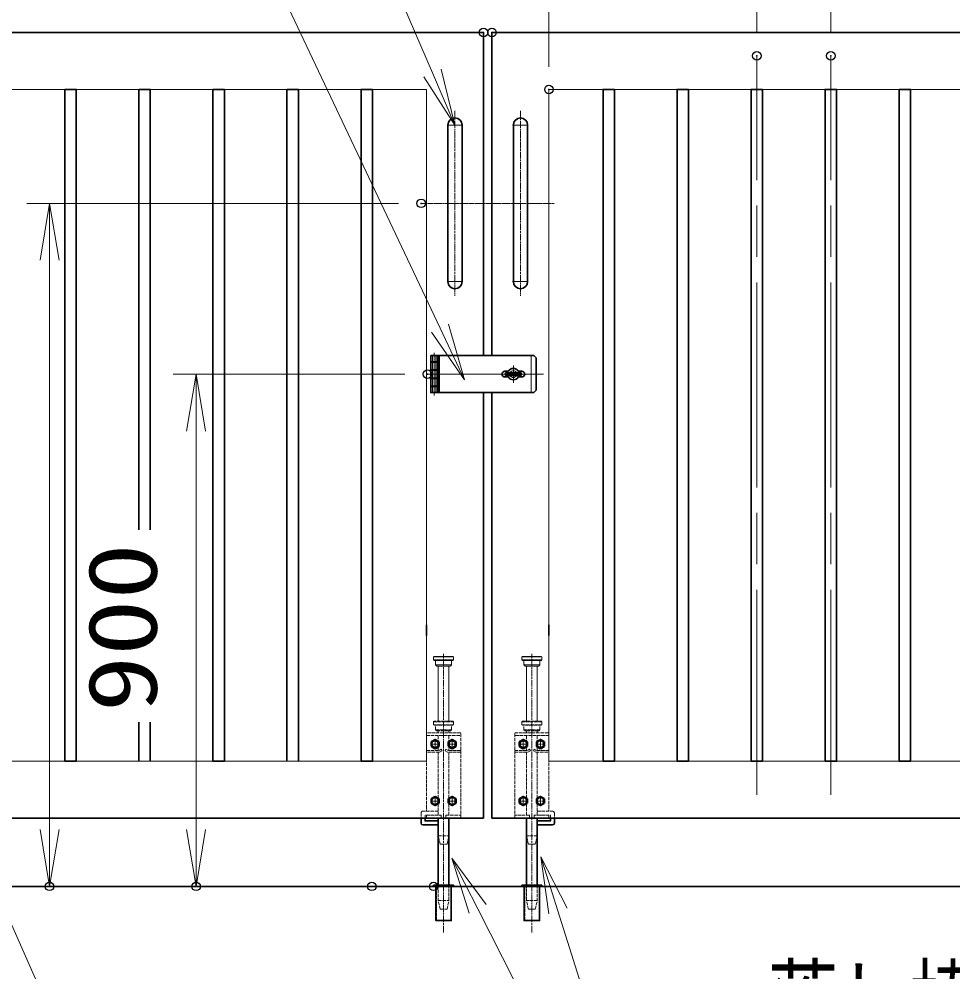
# Model space of a CAD drawing. Units: millimetres at full size. Extents: x -11880 to 11880, y -8400 to 8400.
# Drawn here: x 915 to 2555, y -980 to 694 of the extents above; entities that cross this region are included whole.
import ezdxf
from ezdxf.enums import TextEntityAlignment as Align

# ---------------------------------------------------------------- set-up
doc = ezdxf.new("R2010")
doc.units = ezdxf.units.MM
doc.header["$LTSCALE"] = 30
doc.header["$PDMODE"] = 32
doc.header["$PDSIZE"] = 15
for name, pattern in [('DASHED', [7.5, 6, -1.5]), ('USER1', [18, 12, -1.5, 3, -1.5]), ('USER2', [9, 6, -0.75, 1.5, -0.75]), ('USER3', [1.125, 0.75, -0.125, 0.125, -0.125])]:
    doc.linetypes.add(name, pattern=pattern)
for name, color, linetype, lineweight in [('0-1_外形線', 7, 'Continuous', 35), ('0-2_軸線', 200, 'USER1', 15), ('0-3_細線', 2, 'Continuous', 35), ('0-4_寸法線', 4, 'Continuous', 18), ('0-5_0', 7, 'Continuous', 18), ('0-7_隠れ線', 140, 'DASHED', 18), ('0-9_01', 7, 'Continuous', 18), ('0-A_AM_0N', 7, 'Continuous', 50), ('0-B_AM_7N', 6, 'USER2', 18), ('0-C_想像線', 112, 'USER3', 15)]:
    doc.layers.add(name, color=color, linetype=linetype, lineweight=lineweight)
doc.layers.add('0-6_Defpoints', color=7, linetype='Continuous')
doc.styles.add('ＭＳ ゴシック', font='')
doc.styles.get('ＭＳ ゴシック').set_extended_font_data('MS Gothic')

# ---------------------------------------------------------------- blocks, each defined once
blk = doc.blocks.new('S237')
at = {"layer": '0-4_寸法線'}
for points in [[(11144952.3, 86980207), (11115984.3, 86980207), (11095862.1, 87025848.2), (11094651.9, 87028593.3)], [(11096319.6, 87026049.9), (11094651.9, 87028593.3), (11095404.6, 87025646.5)]]:
    blk.add_lwpolyline(points, dxfattribs=at)
at = {"layer": '0-4_寸法線', "color": 254, "style": 'ＭＳ ゴシック', "width": 1.2}
for s, p in [('STKMR370', (11119752.3, 86987907.5)), ('80x40x2.3t', (11119752.3, 86981607.5))]:
    blk.add_text(s, height=3637, dxfattribs=at).set_placement(p, align=Align.BOTTOM_LEFT)
blk = doc.blocks.new('A$C130E4F3B')
at = {"layer": '0-1_外形線'}
for p, q in [((-375, -4125), (-375, 4125)), ((375, 4125), (375, -4125))]:
    blk.add_line(p, q, dxfattribs=at)
for centre, start, end in [((0, 4125), 0, 180), ((0, -4125), 180, 0)]:
    blk.add_arc(centre, 375, start, end, dxfattribs=at)
at = {"layer": '0-2_軸線'}
for p, q in [((0, 4877.9), (0, -4877.9)), ((0, 4125), (-412.5, 4125)), ((0, 4125), (412.5, 4125)), ((0, -4125), (-412.5, -4125)), ((0, -4125), (412.5, -4125))]:
    blk.add_line(p, q, dxfattribs=at)
at = {"layer": '0-2_軸線', "linetype": 'USER2'}
blk.add_line((-1779.7, 0), (1779.7, 0), dxfattribs=at)
blk = doc.blocks.new('U111')
at = {"layer": '0-A_AM_0N'}
blk.add_lwpolyline([(645, 3787.4), (450, 3674.8), (255, 3787.4), (255, 4012.6), (450, 4125.2), (645, 4012.6)], close=True, dxfattribs=at)
blk.add_circle((450, 3900), 195, dxfattribs=at)
blk.add_circle((450, 3900), 195, dxfattribs=at)
at = {"layer": '0-B_AM_7N'}
for p, q in [((450, 4147.7), (450, 3652.3)), ((697.7, 3900), (202.3, 3900))]:
    blk.add_line(p, q, dxfattribs=at)
blk = doc.blocks.new('U112')
at = {"layer": '0-A_AM_0N'}
blk.add_lwpolyline([(-255, 3787.4), (-450, 3674.8), (-645, 3787.4), (-645, 4012.6), (-450, 4125.2), (-255, 4012.6)], close=True, dxfattribs=at)
blk.add_circle((-450, 3900), 195, dxfattribs=at)
blk.add_circle((-450, 3900), 195, dxfattribs=at)
at = {"layer": '0-B_AM_7N'}
for p, q in [((-450, 4147.7), (-450, 3652.3)), ((-202.3, 3900), (-697.7, 3900))]:
    blk.add_line(p, q, dxfattribs=at)
blk = doc.blocks.new('U113')
at = {"layer": '0-A_AM_0N'}
blk.add_lwpolyline([(645, 787.4), (450, 674.8), (255, 787.4), (255, 1012.6), (450, 1125.2), (645, 1012.6)], close=True, dxfattribs=at)
blk.add_circle((450, 900), 195, dxfattribs=at)
blk.add_circle((450, 900), 195, dxfattribs=at)
at = {"layer": '0-B_AM_7N'}
for p, q in [((450, 1147.7), (450, 652.3)), ((697.7, 900), (202.3, 900))]:
    blk.add_line(p, q, dxfattribs=at)
blk = doc.blocks.new('U114')
at = {"layer": '0-A_AM_0N'}
blk.add_lwpolyline([(-255, 787.4), (-450, 674.8), (-645, 787.4), (-645, 1012.6), (-450, 1125.2), (-255, 1012.6)], close=True, dxfattribs=at)
blk.add_circle((-450, 900), 195, dxfattribs=at)
blk.add_circle((-450, 900), 195, dxfattribs=at)
at = {"layer": '0-B_AM_7N'}
for p, q in [((-450, 1147.7), (-450, 652.3)), ((-202.3, 900), (-697.7, 900))]:
    blk.add_line(p, q, dxfattribs=at)
blk = doc.blocks.new('A$C7BA44824')
at = {"layer": '0-1_外形線'}
for p, q in [((-285, 0), (-285, -3540)), ((285, 0), (285, -3540)), ((1185, 0), (1185, -270)), ((1095, -360), (285, -360))]:
    blk.add_line(p, q, dxfattribs=at)
for points in [[(975, 0), (975, -150), (285, -150)], [(408, -3600), (408, -5400), (-408, -5400), (-408, -3600)]]:
    blk.add_lwpolyline(points, dxfattribs=at)
blk.add_lwpolyline([(525, -3540), (-525, -3540), (-525, -3600), (525, -3600)], close=True, dxfattribs=at)
blk.add_arc((1095, -270), 90, 270, 0, dxfattribs=at)
at = {"layer": '0-2_軸線'}
blk.add_line((0, -6032.5), (0, 8659.7), dxfattribs=at)
at = {"layer": '0-7_隠れ線'}
for p, q in [((-495, 5100), (-525, 5070)), ((-525, 4920), (-525, 5070)), ((525, 5070), (-525, 5070)), ((-495, 5100), (495, 5100)), ((495, 5100), (525, 5070)), ((525, 4920), (525, 5070)), ((-495, 4890), (-525, 4920)), ((-525, 4920), (525, 4920)), ((495, 4890), (-495, 4890)), ((-420, 4650), (-420, 4890)), ((-420, 4650), (-360, 4590)), ((420, 4650), (-420, 4650)), ((360, 4590), (-360, 4590)), ((-285, 4500), (-285, 4590)), ((285, 4590), (285, 4500)), ((420, 4650), (360, 4590)), ((420, 4650), (420, 4890)), ((525, 4920), (495, 4890)), ((-900, 4500), (900, 4500)), ((-900, 0), (-900, 4500)), ((900, 4350), (-900, 4350)), ((-285, 4350), (-285, 3570)), ((285, 4350), (285, 4029.9)), ((900, 4500), (900, 360)), ((-900, 3570), (-232.9, 3570)), ((-119.3, 3626.8), (-232.9, 3570)), ((-79, 3546.3), (-211.7, 3480)), ((-119.3, 3626.8), (-79, 3546.3)), ((119.3, 3626.8), (79, 3546.3)), ((79, 3546.3), (211.7, 3480)), ((232.9, 3570), (119.3, 3626.8)), ((900, 3570), (232.9, 3570)), ((285, 3770.1), (285, 3570)), ((-900, 3480), (-211.7, 3480)), ((-285, 3480), (-285, 150)), ((211.7, 3480), (900, 3480)), ((285, 3480), (285, 150)), ((-120, 150), (-900, 150)), ((-120, 0), (-900, 0)), ((-120, 150), (-120, 0)), ((120, 0), (-120, 0)), ((900, 150), (120, 150)), ((120, 150), (120, 0)), ((900, 0), (120, 0)), ((285, 360), (1095, 360)), ((900, 150), (900, 0)), ((1185, 270), (1185, 0)), ((-180, -1380), (-285, -930)), ((285, -930), (-285, -930)), ((180, -1380), (285, -930)), ((180, -1380), (-180, -1380)), ((-378, -5400), (-378, -3600)), ((-375, -3600), (-375, -3540)), ((-285, -4350), (-285, -3540)), ((285, -3540), (285, -4350)), ((375, -3600), (375, -3540)), ((378, -5400), (378, -3600)), ((-180, -4800), (-285, -4350)), ((285, -4350), (-285, -4350)), ((180, -4800), (285, -4350)), ((180, -4800), (-180, -4800))]:
    blk.add_line(p, q, dxfattribs=at)
blk.add_lwpolyline([(285, 150), (975, 150), (975, 0)], dxfattribs=at)
blk.add_arc((1095, 270), 90, 0, 90, dxfattribs=at)
at = {"layer": '0-C_想像線'}
for p, q in [((-495, 8520), (-525, 8490)), ((-525, 8340), (-525, 8490)), ((525, 8490), (-525, 8490)), ((-495, 8310), (-525, 8340)), ((-525, 8340), (525, 8340)), ((-495, 8520), (495, 8520)), ((495, 8310), (-495, 8310)), ((-420, 8070), (-420, 8310)), ((-420, 8070), (-360, 8010)), ((420, 8070), (-420, 8070)), ((420, 8070), (360, 8010)), ((420, 8070), (420, 8310)), ((495, 8520), (525, 8490)), ((525, 8340), (495, 8310)), ((525, 8340), (525, 8490)), ((360, 8010), (-360, 8010)), ((-285, 5100), (-285, 8010)), ((285, 5100), (285, 8010))]:
    blk.add_line(p, q, dxfattribs=at)
at = {"layer": '0-A_AM_0N'}
for name in ['U112', 'U111', 'U114', 'U113']:
    blk.add_blockref(name, (0, 0), dxfattribs=at)
blk = doc.blocks.new('_Open')
at = {"layer": '0-5_0', "color": 4}
blk.add_line((-30, 5), (0, 0), dxfattribs=at)
blk.add_lwpolyline([(-30, -5), (0, 0), (-30, 0)], dxfattribs=at)
blk = doc.blocks.new('S246')
at = {"layer": '0-4_寸法線'}
for points in [[(11069677.7, 87092910.6), (11108552.9, 87092910.6), (11121966.2, 87061832.2), (11123155, 87059077.8)], [(11121507.1, 87061634.1), (11123155, 87059077.8), (11122425.3, 87062030.4)]]:
    blk.add_lwpolyline(points, dxfattribs=at)
blk = doc.blocks.new('S247')
at = {"layer": '0-4_寸法線'}
for points in [[(11166818.1, 86995937.3), (11135430.9, 86995937.3), (11128582.6, 87017661.8), (11127680.7, 87020523)], [(11129059.5, 87017812.1), (11127680.7, 87020523), (11128105.8, 87017511.5)]]:
    blk.add_lwpolyline(points, dxfattribs=at)
at = {"layer": '0-4_寸法線', "color": 254, "style": 'ＭＳ ゴシック'}
for s, width, p in [('落し棒（建物側）', 0.75, (11139630.9, 87009937.8)), ('SUS304 φ19', 1.1, (11139198.9, 87003637.8)), ('電解研磨', 0.75, (11139630.9, 86997337.8))]:
    blk.add_text(s, height=3637, dxfattribs=dict(at, width=width)).set_placement(p, align=Align.BOTTOM_LEFT)
blk = doc.blocks.new('S248')
at = {"layer": '0-4_寸法線'}
for points in [[(11069751.2, 87077448.7), (11108626.4, 87077448.7), (11122368.9, 87048377), (11123651, 87045664.8)], [(11121916.9, 87048163.4), (11123651, 87045664.8), (11122820.9, 87048590.7)]]:
    blk.add_lwpolyline(points, dxfattribs=at)
at = {"layer": '0-4_寸法線', "color": 254, "style": 'ＭＳ ゴシック', "width": 0.75}
blk.add_text('打掛金具（道路側）', height=3637, dxfattribs=at).set_placement((11069751.2, 87085300.5), align=Align.BOTTOM_LEFT)
at = {"layer": '0-4_寸法線', "color": 254, "style": 'ＭＳ ゴシック'}
blk.add_text('SUS304（＃400）', height=3637, dxfattribs=at).set_placement((11069319.2, 87078849.3), align=Align.BOTTOM_LEFT)
blk = doc.blocks.new('S249')
at = {"layer": '0-4_寸法線'}
for points in [[(11135430.9, 86995937.3), (11124352.4, 87017773.2), (11122995.1, 87020448.6)], [(11124798.3, 87017999.5), (11122995.1, 87020448.6), (11123906.5, 87017547)]]:
    blk.add_lwpolyline(points, dxfattribs=at)

msp = doc.modelspace()

# ---------------------------------------------------------------- linework, layer by layer
at = {"layer": '0-1_外形線'}
for p, q in [((1733.4, 103.19), (1653.04, 103.19)), ((1733.4, 103.19), (1819.04, 103.19)), ((1734.4, 103.19), (1739.4, 103.19)), ((1823.04, 99.19), (1819.04, 103.19)), ((1823.04, 99.19), (1823.04, 42.19)), ((1774.38, 75.69), (1768.04, 75.69)), ((1769.04, 73.19), (1770.79, 73.19)), ((1769.04, 68.19), (1769.04, 73.19)), ((1769.04, 68.19), (1770.79, 68.19)), ((1770.79, 73.19), (1797.04, 73.19)), ((1797.04, 68.19), (1770.79, 68.19)), ((1798.04, 75.69), (1791.7, 75.69)), ((1797.04, 68.19), (1797.04, 73.19)), ((1650.04, 63.19), (1650.04, 57.44)), ((1768.04, 65.69), (1774.38, 65.69)), ((1791.7, 65.69), (1798.04, 65.69)), ((1819.04, 38.19), (1653.04, 38.19)), ((1730.54, -709.31), (1730.54, 38.19)), ((1745.54, -709.31), (1745.54, 38.19)), ((1819.04, 38.19), (1823.04, 42.19)), ((1630.54, -369.81), (1630.54, -388.81)), ((1845.54, -369.81), (1845.54, -388.81)), ((1125.54, -609.31), (1125.54, -541.08)), ((1145.54, -541.08), (1145.54, -609.31)), ((1730.54, -709.31), (-269.46, -709.31)), ((1745.54, -709.31), (3745.54, -709.31)), ((-899.46, -829.31), (4375.54, -829.31))]:
    msp.add_line(p, q, dxfattribs=at)
for points in [[(-269.46, 670.69), (1730.54, 670.69), (1730.54, 103.19)], [(3745.54, 670.69), (1745.54, 670.69), (1745.54, 103.19)], [(1125.54, -202.63), (1125.54, 570.69), (1145.54, 570.69), (1145.54, -202.63)], [(1385.54, -609.31), (1385.54, 570.69), (1405.54, 570.69), (1405.54, -609.31)]]:
    msp.add_lwpolyline(points, dxfattribs=at)
for points in [[(1015.54, -609.31), (995.54, -609.31), (995.54, 570.69), (1015.54, 570.69)], [(1275.54, -609.31), (1255.54, -609.31), (1255.54, 570.69), (1275.54, 570.69)], [(1535.54, -609.31), (1515.54, -609.31), (1515.54, 570.69), (1535.54, 570.69)], [(1940.54, -609.31), (1960.54, -609.31), (1960.54, 570.69), (1940.54, 570.69)], [(2070.54, -609.31), (2090.54, -609.31), (2090.54, 570.69), (2070.54, 570.69)], [(2200.54, -609.31), (2220.54, -609.31), (2220.54, 570.69), (2200.54, 570.69)], [(2330.54, -609.31), (2350.54, -609.31), (2350.54, 570.69), (2330.54, 570.69)], [(2460.54, -609.31), (2480.54, -609.31), (2480.54, 570.69), (2460.54, 570.69)]]:
    msp.add_lwpolyline(points, close=True, dxfattribs=at)
for centre, radius, start, end in [((1768.04, 70.69), 5, 90, 270), ((1783.04, 70.69), 10, 30, 150), ((1798.04, 70.69), 5, 270, 90), ((1783.04, 70.69), 10, 210, 330)]:
    msp.add_arc(centre, radius, start, end, dxfattribs=at)
at = {"layer": '0-2_軸線'}
for p, q in [((2210.54, -668.31), (2210.54, 629.69)), ((2340.54, -668.31), (2340.54, 629.69)), ((1644.04, 108.07), (1644.04, 33.31)), ((1783.04, 55.37), (1783.04, 86)), ((1835.72, 70.69), (1632.21, 70.69))]:
    msp.add_line(p, q, dxfattribs=at)
at = {"layer": '0-3_細線'}
for p, q in [((1650.04, 103.19), (1638.04, 103.19)), ((1650.04, 92.19), (1650.04, 103.19)), ((1650.04, 103.19), (1653.04, 103.19)), ((1653.04, 91.69), (1653.04, 103.19)), ((1638.04, 91.69), (1653.04, 91.69)), ((1638.04, 91.69), (1638.04, 78.19)), ((1650.04, 91.69), (1650.04, 78.19)), ((1653.04, 77.69), (1653.04, 92.19)), ((1638.04, 78.19), (1653.04, 78.19)), ((1638.04, 63.69), (1638.04, 77.69)), ((1638.04, 77.69), (1653.04, 77.69)), ((1650.04, 63.69), (1650.04, 77.69)), ((1653.04, 78.19), (1653.04, 63.19)), ((1653.04, 63.69), (1638.04, 63.69)), ((1653.04, 63.19), (1638.04, 63.19)), ((1638.04, 63.19), (1638.04, 49.69)), ((1650.04, 57.44), (1650.04, 49.69)), ((1653.04, 49.19), (1653.04, 63.69)), ((1638.04, 49.69), (1653.04, 49.69)), ((1638.04, 49.19), (1653.04, 49.19)), ((1653.04, 38.19), (1644.04, 38.19)), ((1650.04, 38.19), (1650.04, 49.19)), ((1653.04, 49.69), (1653.04, 38.19)), ((1738.04, -829.31), (2222.39, -829.31))]:
    msp.add_line(p, q, dxfattribs=at)
for points in [[(1653.04, 92.19), (1638.04, 92.19), (1638.04, 103.19)], [(1644.04, 38.19), (1638.04, 38.19), (1638.04, 49.19)]]:
    msp.add_lwpolyline(points, dxfattribs=at)
at = {"layer": '0-4_寸法線'}
for p, q in [((1845.54, 610.69), (1845.54, 2029.25)), ((1845.54, 610.69), (1845.54, 2029.25)), ((2210.54, 669.69), (2210.54, 1710.44)), ((2340.54, 669.69), (2340.54, 1710.44)), ((1581.21, 370.69), (928.63, 370.69)), ((968.63, 370.69), (968.63, -829.31)), ((1592.21, 70.69), (1185.92, 70.69)), ((1225.92, 70.69), (1225.92, -829.31)), ((1603.04, -829.31), (928.63, -829.31)), ((1494.62, -829.31), (1185.92, -829.31))]:
    msp.add_line(p, q, dxfattribs=at)
at = {"layer": '0-5_0'}
for p, q in [((1630.54, 570.69), (-169.46, 570.69)), ((1630.54, -369.81), (1630.54, 570.69)), ((1845.54, -369.81), (1845.54, 570.69)), ((1845.54, 570.69), (3645.54, 570.69))]:
    msp.add_line(p, q, dxfattribs=at)
for points in [[(-169.46, 570.69), (-169.46, -609.31), (1630.54, -609.31), (1630.54, -388.81)], [(3645.54, 570.69), (3645.54, -609.31), (1845.54, -609.31), (1845.54, -388.81)]]:
    msp.add_lwpolyline(points, dxfattribs=at)
at = {"layer": '0-6_Defpoints'}
for p in [(1730.54, 670.69), (1745.54, 670.69), (2210.54, 629.69), (2340.54, 629.69), (1845.54, 570.69), (1621.21, 370.69), (1632.21, 70.69), (968.63, -829.31), (1225.92, -829.31), (1534.62, -829.31), (1643.04, -829.31)]:
    msp.add_point(p, dxfattribs=at)
at = {"layer": '0-7_隠れ線'}
for p, q in [((1641.04, 92.19), (1641.04, 103.19)), ((1647.04, 103.19), (1647.04, 92.19)), ((1641.04, 78.19), (1641.04, 91.69)), ((1647.04, 78.19), (1647.04, 91.69)), ((1641.04, 63.69), (1641.04, 77.69)), ((1647.04, 77.69), (1647.04, 63.69)), ((1641.04, 49.69), (1641.04, 63.19)), ((1647.04, 49.69), (1647.04, 63.19)), ((1641.04, 38.19), (1641.04, 49.19)), ((1647.04, 49.19), (1647.04, 38.19))]:
    msp.add_line(p, q, dxfattribs=at)
at = {"layer": '0-7_隠れ線', "linetype": 'Continuous'}
for start, end in [(24.62432, 155.37568), (204.62432, 335.37568)]:
    msp.add_arc((1783.04, 70.69), 6, start, end, dxfattribs=at)
at = {"layer": '0-9_01', "color": 4}
msp.add_line((1814.53, 101.5), (1814.53, 40.34), dxfattribs=at)

# ---------------------------------------------------------------- block references
at = {"layer": '0-1_外形線', "yscale": 0.03333333}
for name, p, xscale in [('A$C130E4F3B', (1680.54, 370.69), -0.03333333), ('A$C130E4F3B', (1795.54, 370.69), 0.03333333), ('A$C7BA44824', (1660.54, -709.31), -0.03333333), ('A$C7BA44824', (1815.54, -709.31), 0.03333333)]:
    msp.add_blockref(name, p, dxfattribs=dict(at, xscale=xscale))
at = {"layer": '0-4_寸法線', "xscale": 0.03333333, "yscale": 0.03333333}
for name in ['S246', 'S248', 'S237', 'S249', 'S247']:
    msp.add_blockref(name, (-369091.3, -2901460.98), dxfattribs=at)
at = {"layer": '0-4_寸法線', "xscale": 3.333333, "yscale": 3.333333}
for p, rotation in [((968.63, 370.69), 90), ((1225.92, 70.69), 90), ((968.63, -829.31), 270), ((1225.92, -829.31), 270)]:
    msp.add_blockref('_Open', p, dxfattribs=dict(at, rotation=rotation))

# ---------------------------------------------------------------- texts
at = {"layer": '0-4_寸法線', "color": 254, "style": 'ＭＳ ゴシック', "width": 1.2}
msp.add_text('900', height=121.2, rotation=90, dxfattribs=at).set_placement((1193.24, -523.31), align=Align.BOTTOM_LEFT)

doc.saveas('drawing.dxf')
